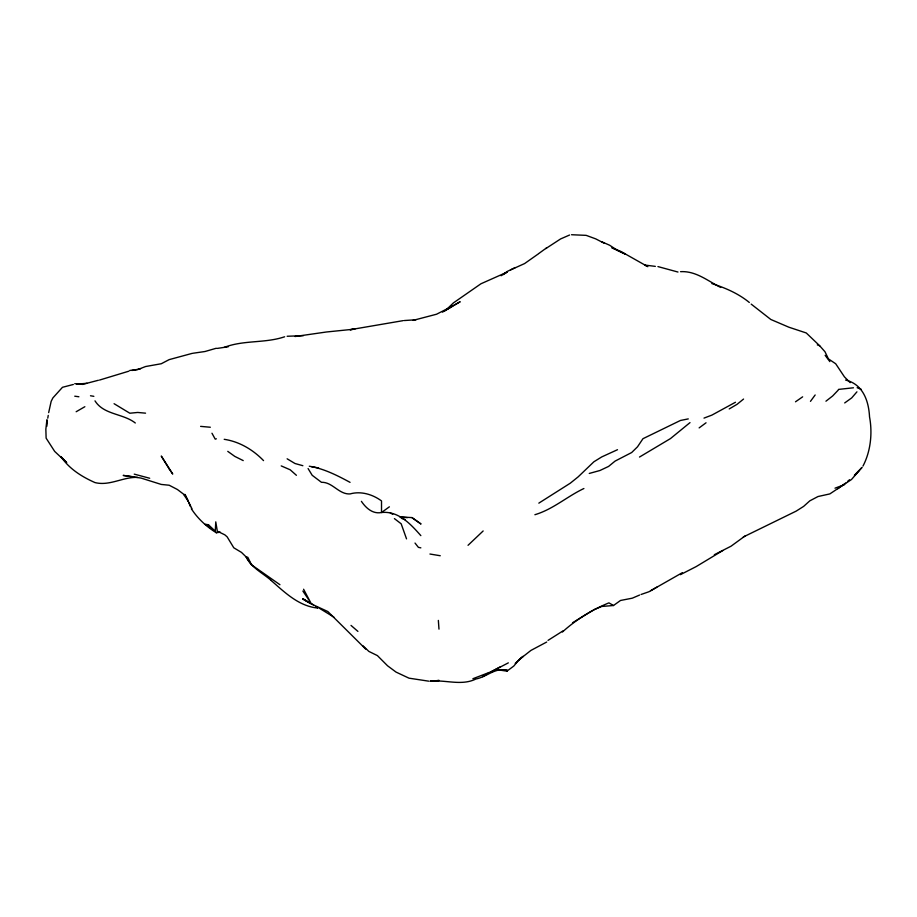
<?xml version="1.0" encoding="UTF-8"?>
<svg xmlns="http://www.w3.org/2000/svg" width="917" height="917" viewBox="0 0 917 917"><rect width="100%" height="100%" fill="white"/><g stroke="black" fill="none" stroke-linecap="round" stroke-linejoin="round"><path stroke-width="1.38" d="M46.847 426.267L47.317 420.914M46.95 419.516L45.85 429.236L46.125 438.154L54.665 451.393L65.096 461.171M48.67 412.616L51.169 401.325L52.865 397.944L62.482 387.295L73.337 384.475M47.776 418.152L48.234 415.401M497.713 669.788L506.952 671.152L507.365 670.373C495.547 667.003 486.812 676.941 475.9 679.016C461.354 686.191 445.203 679.486 429.981 681.205L439.186 680.471L436.572 680.701M862.966 466.088C870.692 451.416 872.594 433.099 869.534 416.88C868.731 400.947 862.989 384.189 845.589 380.051M810.468 401.348L815.156 394.975M515.228 663.404L523.103 656.354L518.884 659.873L513.818 666.029L506.952 671.152M856.925 391.846L851.698 397.909L844.695 402.941M838.218 390.126L832.636 395.984L825.942 401.199M859.149 470.421L854.403 475.396L862.003 467.429L851.48 479.522L829.851 493.908L818.01 496.533L809.78 500.865L803.636 506.39L796.128 511.147L743.332 536.972M468.037 545.306L483.156 530.966M689.997 422.622L670.465 438.59L639.504 457.044M562.43 631.996C576.082 619.651 591.855 609.828 608.922 602.87L613.484 605.507L620.5 600.475L632.272 598.182L639.596 595.053M847.549 481.436L849.52 479.751M743.561 399.055L737.016 404.351L729.221 408.936M518.884 659.873L530.966 650.394L546.692 642.038M538.417 253.837L524.616 263.557L510.551 269.93M744.925 536.078L731.021 546.211L714.32 554.728M501.095 275.753L507.365 271.398L515.228 267.558M699.144 427.895L706.044 422.794M538.829 253.482L546.692 247.785M389.381 506.826L381.518 512.511C372.76 514.277 365.929 508.041 361.413 501.347M563.049 630.873L548.034 640.375M837.714 488.727L845.589 483.121M795.509 401.795L802.65 396.832M545.833 248.564L560.608 238.924L569.572 235.027M538.829 503.146L570.294 483.19L578.157 476.863L593.884 461.79L601.758 456.907L617.485 449.708M442.452 312.135L460.174 301.716L446.694 309.396L453.353 302.954L480.955 283.766L507.365 272.017L503.146 274.63M483.706 675.898L482.571 676.62L483.775 676.058M485.597 674.878L488.016 673.342M592.76 610.401L572.54 622.758M444.011 311.287L452.31 306.186L436.572 314.222L412.982 320.4M682.42 572.644L650.738 590.686M656.813 587.155L648.949 591.752L641.086 594.468M76.168 411.733L84.857 406.712M722.802 550.544L696.141 566.614L680.414 574.65M508.327 662.865L491.787 671.473L472.885 678.729M499.845 667.049L490.733 671.909L491.638 672.172M735.468 402.254L711.867 415.126L704.004 418.106M583.9 488.52C567.084 496.475 553.02 509.336 534.898 514.712M593.884 609.702L601.758 606.458L613.484 605.507M835.009 488.176L844.568 484.612M287.136 336.264L303.424 335.668M224.207 347.394C243.578 339.875 265.002 343.451 284.637 336.78M99.529 380.074L128.93 371.156M216.343 438.807L215.231 439.151L211.965 433.237M216.343 348.231L205.007 351.509L193.246 353.217M192.41 353.32L169.141 359.636L161.277 363.74L145.551 366.536L137.688 369.597L129.824 370.445M589.264 473.447L599.913 470.513L608.579 466.432L615.078 461.102L631.675 452.528L637.51 446.808L642.977 438.693L680.414 420.479L688.277 418.897M98.36 380.268L82.622 384.395L74.758 383.684M131.876 370.491L140.542 368.783M191.332 508.717C197.533 518.414 206.554 526.759 216.343 532.766L220.275 532.158M403.216 320.629L350.053 329.73L354.948 329.088L326.463 331.988L294.999 336.516M217.329 348.403L228.253 346.764M853.452 387.788L838.447 389.416M404.317 320.537L415.94 319.769M76.81 384.12L87.012 383.295M137.688 477.402C123.199 476.737 109.708 486.262 95.013 482.594C81.808 476.737 69.383 468.954 61.049 456.781L66.689 462.615L66.116 462.042M309.316 466.226C323.724 468.541 337.284 475.453 350.053 482.353M420.846 535.631C410.656 524.088 398.437 510.7 381.518 512.511L381.518 500.923C372.634 494.389 360.92 490.836 350.053 493.931C338.82 494.595 332.527 481.895 321.454 482.308L312.181 475.281L308.089 468.553M571.52 234.729L586.169 235.36L595.763 238.89L604.085 243.177M400.133 516.97L411.951 517.589L420.846 523.905L411.951 517.589M655.334 266.377L644.834 265.059L646.886 266.194M210.325 427.242L200.605 426.371M497.816 669.616L507.365 670.373M400.316 517.073L407.354 517.647M145.551 413.166L137.688 412.455L129.824 413.223L114.086 403.698M680.563 271.673C695.888 270.779 707.798 280.934 720.682 287.445M74.758 396.201L78.885 396.763M133.733 476.851L123.199 475.407L141.103 478.089L161.277 484.44L169.186 485.231L177.417 489.506L184.879 495.157M90.485 395.766L93.855 396.327M429.935 554.028L440.252 555.736M428.709 681.171L408.993 678.167L396.041 672.092L387.57 665.799L377.403 655.598L368.898 651.425L362.937 645.786M311.402 466.65L318.589 467.957M420.846 547.85L418.393 547.357L415.023 543.059M134.237 474.135L149.7 478.261M224.207 439.312C239.371 441.593 252.966 449.685 263.534 460.609M677.972 272.04L657.936 266.583M302.862 465.698L294.999 463.509L287.136 458.798M711.867 283.571C725.244 287.858 738.38 293.497 749.327 302.472M401.314 518.254L405.119 519.664M817.311 344.861L819.672 345.755L825.002 351.773L828.418 358.879L835.696 363.762L844.442 376.876L850.185 382.641M857.143 387.708L861.315 389.37M313.499 604.876L302.816 598.755L310.359 603.489L327.862 611.547L365.791 649.167M281.221 465.905L290.208 469.802L296.409 475.304M601.758 241.767L609.622 245.229L617.485 250.364L625.348 254.147L611.891 247.75L621.05 251.545L647.826 266.675M243.223 460.598L234.786 456.391L227.771 451.359M390.344 513.004L392.728 514.277M319.987 608.624L333.903 617.141M135.303 423.001C123.073 413.384 103.724 414.908 95.001 400.855M302.862 599.099L308.731 602.549M315.78 606.699L318.13 608.074C299.022 606.424 284.969 592.577 271.306 580.621M279.937 584.714L251.51 564.803L246.043 556.848L241.503 552.412L233.789 547.793L227.152 536.858L224.803 534.817L217.318 531.184L215.77 521.853L215.277 531.23L216.343 532.766M394.413 518.621L401.176 523.802L406.529 538.875M271.226 580.472C262.457 572.827 251.441 567.795 246.043 556.848L247.808 557.295L251.51 564.803M351.028 625.417L357.917 631.4M751.195 304.123L770.819 319.471L788.884 327.209L806.261 332.963L819.672 345.755M825.151 355.326L829.851 361.619M183.916 494.848L188.34 501.37L184.879 494.366L191.962 508.752M302.862 591.041L310.725 602.71L303.584 589.23M188.868 502.665L190.415 506.562M438.349 620.408L438.979 629.131M208.48 524.765L205.293 524.237L215.277 531.23L208.48 524.765M169.141 468.793L161.277 456.047L172.728 474.055L169.141 468.793"/></g></svg>
